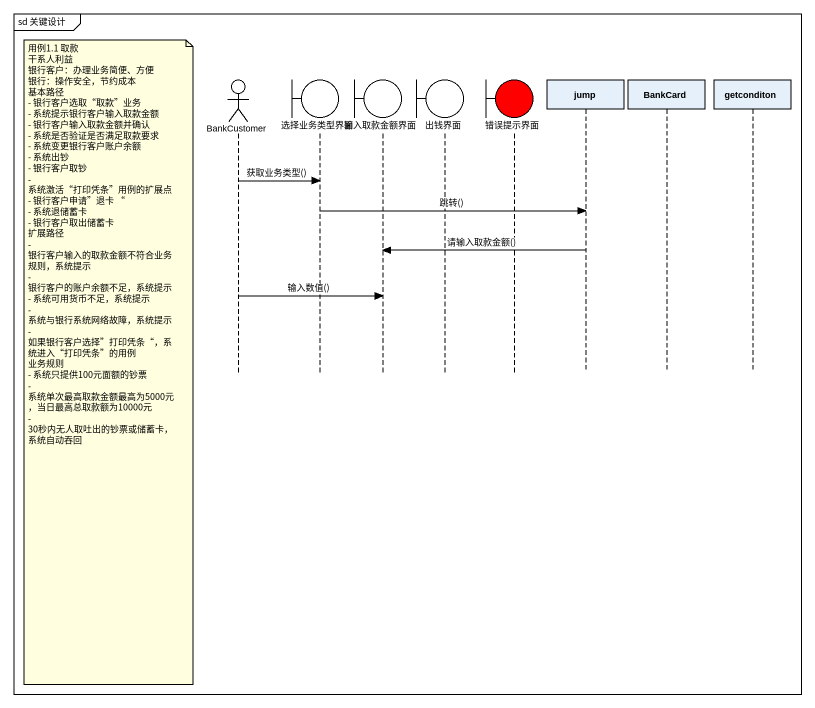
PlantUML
@startuml
mainframe sd 关键设计
hide footbox
actor BankCustomer
boundary 选择业务类型界面
boundary 输入取款金额界面
boundary 出钱界面
boundary 错误提示界面 #FF0000
participant jump
participant BankCard
participant getconditon

BankCustomer -> 选择业务类型界面 : 获取业务类型()
选择业务类型界面 -> jump : 跳转()
jump -> 输入取款金额界面 : 请输入取款金额()
BankCustomer -> 输入取款金额界面 : 输入数值()
note left of BankCustomer
  用例1.1 取款
  干系人利益
  银行客户：办理业务简便、方便
  银行：操作安全，节约成本
  基本路径
  - 银行客户选取“取款”业务
  - 系统提示银行客户输入取款金额
  - 银行客户输入取款金额并确认
  - 系统是否验证是否满足取款要求
  - 系统变更银行客户账户余额
  - 系统出钞
  - 银行客户取钞
  - 系统激活“打印凭条”用例的扩展点
  - 银行客户申请”退卡 “
  - 系统退储蓄卡
  - 银行客户取出储蓄卡
  扩展路径
  - 银行客户输入的取款金额不符合业务规则，系统提示
  - 银行客户的账户余额不足，系统提示
  - 系统可用货币不足，系统提示
  - 系统与银行系统网络故障，系统提示
  - 如果银行客户选择”打印凭条“，系统进入“打印凭条”的用例
  业务规则
  - 系统只提供100元面额的钞票
  - 系统单次最高取款金额最高为5000元，当日最高总取款额为10000元
  - 30秒内无人取吐出的钞票或储蓄卡，系统自动吞回
end note
@enduml
